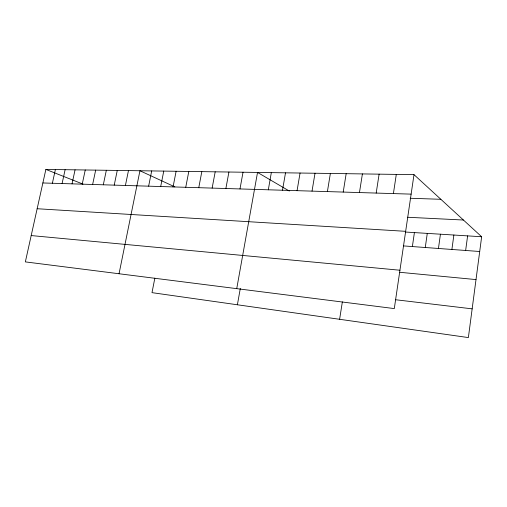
<?xml version="1.0" encoding="UTF-8"?>
<svg xmlns="http://www.w3.org/2000/svg" width="507" height="507" viewBox="0 0 507 507"><rect width="100%" height="100%" fill="white"/><g stroke="black" fill="none" stroke-linecap="round" stroke-linejoin="round"><path stroke-width="0.76" d="M413.997 174.649L394.3 308.586L25.35 261.891L45.877 169.42L413.997 174.649L481.65 236.75L468.373 337.58L151.999 292.647L154.844 278.109M465.648 250.471L467.612 235.882M451.895 249.463L453.879 235.033M438.441 248.474L440.437 234.202M425.272 247.505L427.281 233.385M412.375 246.554L414.403 232.593M393.407 193.598L396.297 174.395M376.188 193.072L379.109 174.155M359.463 192.565L362.404 173.914M339.614 319.296L342.358 301.861M343.207 192.071L346.167 173.686M327.402 191.595L330.374 173.457M312.027 191.126L315.012 173.242M297.064 190.676L300.062 173.033M282.494 190.233L285.511 172.824M268.311 189.802L271.334 172.621M237.396 304.777L240.312 288.401M236.737 288.641L257.531 172.424L289.313 191.038M239.988 188.94L243.03 172.222M225.875 188.515L228.923 172.019M212.141 188.097L215.196 171.822M198.769 187.691L201.824 171.632M185.746 187.298L188.807 171.448M173.058 186.912L176.119 171.271M160.694 186.538L163.755 171.093M148.64 186.17L151.694 170.922M119.05 273.748L139.938 170.758L174.839 186.874M125.413 185.467L128.467 170.593M114.221 185.131L117.269 170.434M103.301 184.795L106.343 170.276M92.635 184.472L95.671 170.124M82.216 184.161L85.252 169.978M72.038 183.851L75.068 169.832M62.095 183.547L65.118 169.693M52.373 183.255L55.39 169.553M42.867 182.964L411.133 194.13M410.163 198.262L440.849 199.295M407.546 217.256L463.423 220.025M37.15 208.732L405.663 231.325M405.733 232.054L481.65 236.75M403.699 245.92L479.704 251.504M31.193 235.565L399.941 270.231M399.586 272.272L476.01 279.585M395.549 299.732L472.156 308.852M45.877 169.42L82.964 184.098"/></g></svg>
